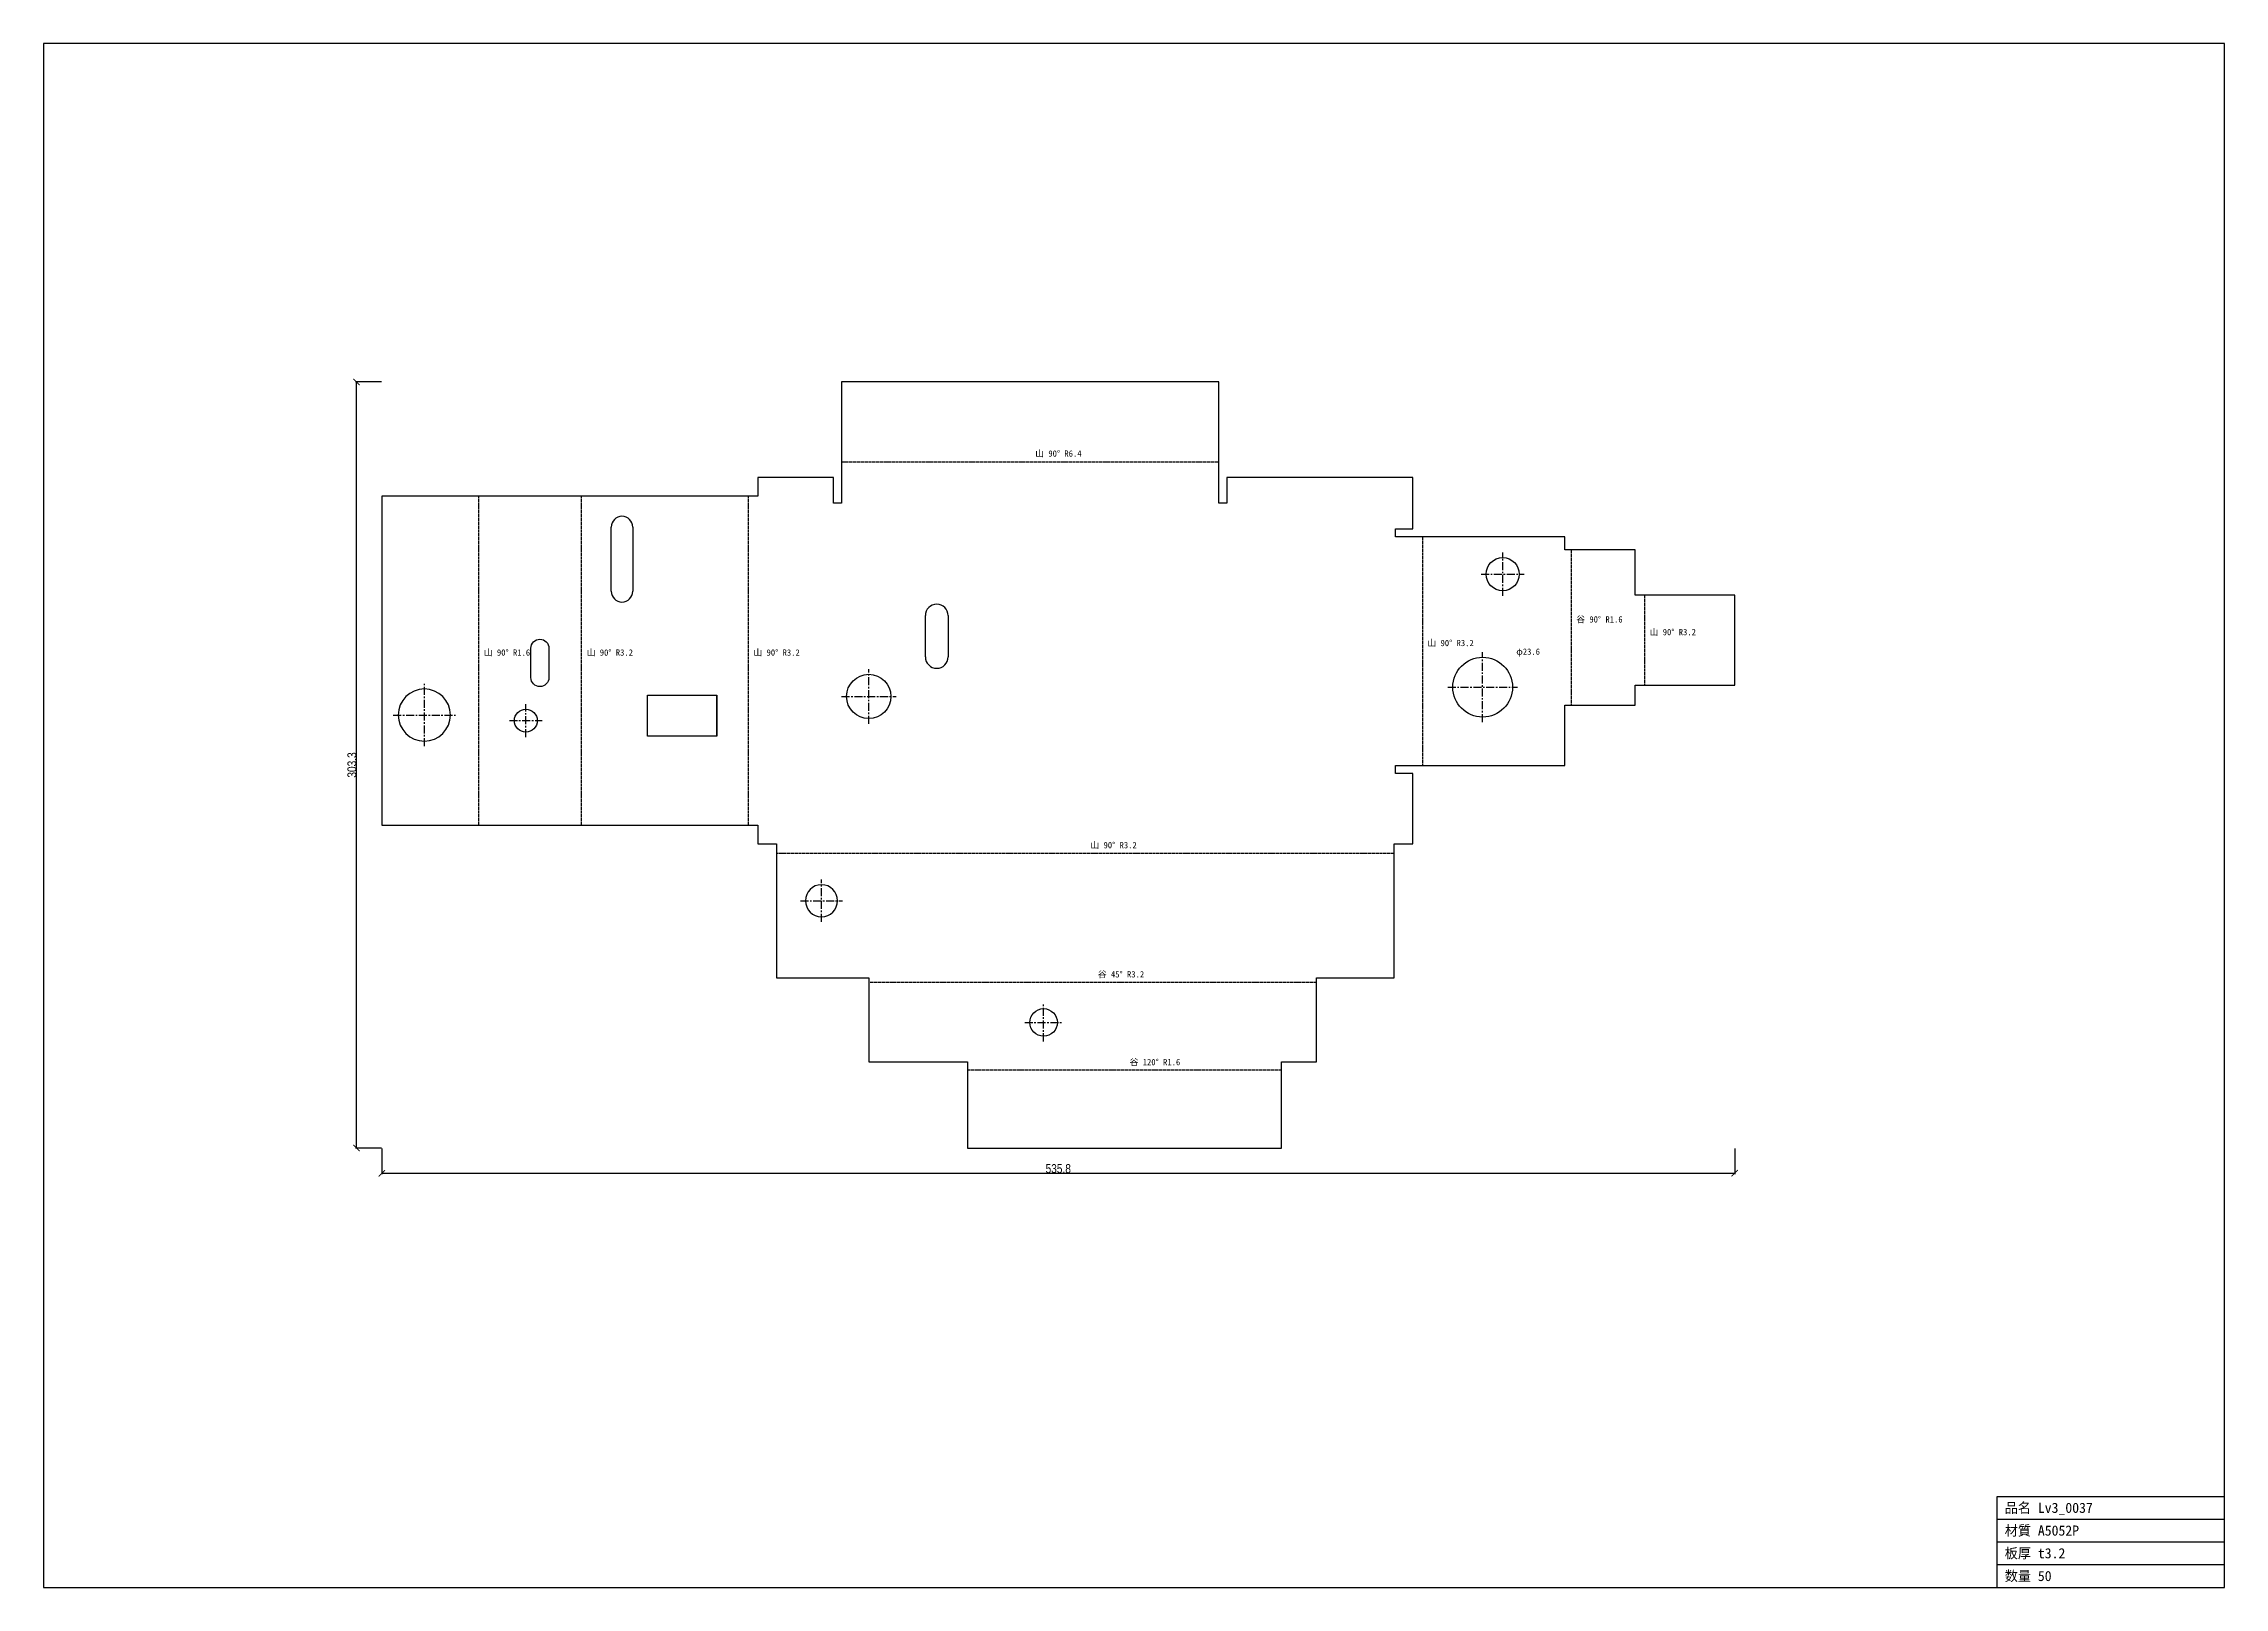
# Model space of a CAD drawing. Header units: millimetres. Extents: x -283 to 581, y -294 to 317.
import ezdxf

# ---------------------------------------------------------------- set-up
doc = ezdxf.new("R2010")
doc.units = ezdxf.units.MM
doc.linetypes.add('CENTER', pattern=[5.08, 3.175, -0.635, 0.635, -0.635])
doc.linetypes.add('DASHED', pattern=[1.524, 1.27, -0.254])
for name, color, linetype in [('1', 7, 'Continuous'), ('10', 7, 'Continuous'), ('15', 7, 'Continuous'), ('4', 7, 'Continuous'), ('7', 7, 'Continuous'), ('9', 7, 'Continuous')]:
    doc.layers.add(name, color=color, linetype=linetype)
doc.styles.add('OpenSansCondensed-Light', font='OpenSansCondensed-Light.ttf')
doc.dimstyles.new('EZDXF', dxfattribs={"dimtxt": 0.25, "dimasz": 0.175, "dimexe": 0.375, "dimexo": 0.125, "dimgap": 0.1, "dimtad": 1, "dimlfac": 100, "dimzin": 12, "dimdsep": 46, "dimtxsty": 'OpenSansCondensed-Light', "dimblk": 'ARCHTICK', "dimcen": 2.5, "dimazin": 3, "dimtfac": 0.5, "dimtmove": 2, "dimatfit": 3})

# ---------------------------------------------------------------- blocks, each defined once
blk = doc.blocks.new('HOLE_D10_95')
blk.add_circle((0, 0), 5.47)
blk = doc.blocks.new('HOLE_D23_64')
blk.add_circle((0, 0), 11.82)
blk = doc.blocks.new('_ARCHTICK')
at = {"color": 0, "linetype": 'BYBLOCK', "const_width": 0.15}
blk.add_lwpolyline([(-0.5, -0.5), (0.5, 0.5)], dxfattribs=at)

msp = doc.modelspace()

# ---------------------------------------------------------------- linework, layer by layer
at = {"layer": '1', "color": 7, "linetype": 'CONTINUOUS'}
for p, q in [((-58.11, 100.02), (-58.11, 125.43)), ((-49.56, 125.43), (-49.56, 100.02)), ((66.33, 74), (66.33, 90.35)), ((75.33, 90.35), (75.33, 74)), ((-43.78, 51.7), (-43.78, 58.88)), ((-43.78, 58.88), (-16.22, 58.88)), ((-16.22, 58.88), (-16.22, 42.61)), ((-16.22, 42.61), (-16.22, 58.88)), ((-43.78, 51.41), (-43.78, 51.7)), ((-43.78, 50.86), (-43.78, 51.41)), ((-43.78, 42.61), (-43.78, 50.86)), ((-16.22, 42.61), (-43.78, 42.61))]:
    msp.add_line(p, q, dxfattribs=at)
msp.add_lwpolyline([(43.99, -86.33), (83, -86.33), (83, -120.46), (207.45, -120.46), (207.45, -86.33), (221.28, -86.33), (221.28, -53.02), (252, -53.02), (252, 0), (259.4, 0), (259.4, 27.85), (252.5, 27.85), (252.5, 31.05), (319.62, 31.05), (319.62, 54.88), (347.41, 54.88), (347.41, 62.76), (386.88, 62.76), (386.88, 98.44), (347.41, 98.44), (347.41, 116.38), (319.62, 116.38), (319.62, 121.5), (252.5, 121.5), (252.5, 124.7), (259.4, 124.7), (259.4, 145.01), (185.76, 145.01), (185.76, 134.91), (182.56, 134.91), (182.56, 182.89), (33.11, 182.89), (33.11, 134.91), (29.91, 134.91), (29.91, 145.01), (0, 145.01), (0, 137.61), (-148.95, 137.61), (-148.95, 7.4), (0, 7.4), (0, 0), (7.4, 0), (7.4, -53.02), (43.99, -53.02)], close=True, dxfattribs=at)
msp.add_lwpolyline([(-89.92, 65.84), (-89.92, 77.41, -1), (-82.74, 77.41), (-82.74, 65.84, -1)], format="xyb", close=True, dxfattribs=at)
for centre, radius in [((295, 106.78), 6.56), ((43.91, 58.35), 8.79), ((-91.91, 48.78), 4.52)]:
    msp.add_circle(centre, radius, dxfattribs=at)
for centre, radius, start, end in [((-53.83, 125.43), 4.27, 0, 180), ((-53.83, 100.02), 4.27, 180, 0), ((70.83, 90.35), 4.5, 0, 180), ((70.83, 74), 4.5, 180, 0), ((-132.1, 50.99), 10.33, 0, 180), ((-132.1, 50.99), 10.33, 180, 0), ((25.18, -22.53), 6.35, 0, 180), ((25.18, -22.53), 6.35, 180, 0)]:
    msp.add_arc(centre, radius, start, end, dxfattribs=at)
at = {"layer": '10', "color": 1, "linetype": 'CENTER'}
for p, q in [((295, 98.22), (295, 115.34)), ((286.44, 106.78), (303.56, 106.78)), ((43.91, 47.55), (43.91, 69.14)), ((287.06, 48.21), (287.06, 75.85)), ((-132.1, 38.66), (-132.1, 63.32)), ((273.24, 62.03), (300.88, 62.03)), ((-91.91, 42.26), (-91.91, 55.3)), ((33.12, 58.35), (54.71, 58.35)), ((-144.43, 50.99), (-119.77, 50.99)), ((-98.43, 48.78), (-85.39, 48.78)), ((25.18, -30.88), (25.18, -14.18)), ((16.83, -22.53), (33.53, -22.53)), ((113.16, -78.21), (113.16, -63.26)), ((105.68, -70.73), (120.63, -70.73))]:
    msp.add_line(p, q, dxfattribs=at)
at = {"layer": '4', "color": 4, "linetype": 'DASHED'}
for p, q in [((33.11, 151.29), (182.56, 151.29)), ((-110.56, 7.4), (-110.56, 137.61)), ((-69.83, 7.4), (-69.83, 137.61)), ((-3.77, 7.4), (-3.77, 137.61)), ((263.17, 121.5), (263.17, 31.05)), ((322.13, 116.38), (322.13, 54.88)), ((351.18, 98.44), (351.18, 62.76)), ((252, -3.77), (7.4, -3.77)), ((132.63, -54.91), (43.99, -54.91)), ((221.28, -54.91), (132.63, -54.91)), ((207.45, -89.68), (83, -89.68))]:
    msp.add_line(p, q, dxfattribs=at)
at = {"layer": '9', "color": 7, "linetype": 'CONTINUOUS'}
for p, q in [((580.84, 316.85), (-282.9, 316.85)), ((-282.9, 316.85), (-282.9, -294.41)), ((580.84, -294.41), (580.84, 316.85)), ((490.84, -294.41), (490.84, -258.41)), ((490.84, -258.41), (580.84, -258.41)), ((490.84, -267.41), (580.84, -267.41)), ((490.84, -276.41), (580.84, -276.41)), ((490.84, -285.41), (580.84, -285.41)), ((-282.9, -294.41), (580.84, -294.41))]:
    msp.add_line(p, q, dxfattribs=at)

# ---------------------------------------------------------------- block references
at = {"layer": '1', "color": 7, "linetype": 'CONTINUOUS'}
for name, p in [('HOLE_D23_64', (287.06, 62.03)), ('HOLE_D10_95', (113.16, -70.73))]:
    msp.add_blockref(name, p, dxfattribs=at)

# ---------------------------------------------------------------- texts
at = {"layer": '7', "color": 2}
for s, height, p in [('山 90° R6.4', 2.5, (109.84, 153.29)), ('谷 90° R1.6', 2.5, (324.13, 87.63)), ('山 90° R3.2', 2.5, (265.17, 78.27)), ('山 90° R3.2', 2.5, (353.18, 82.6)), ('山 90° R1.6', 2.5, (-108.56, 74.5)), ('山 90° R3.2', 2.5, (-67.83, 74.5)), ('山 90° R3.2', 2.5, (-1.77, 74.5)), ('φ23.6', 2.5, (300.38, 74.85)), ('山 90° R3.2', 2.5, (131.7, -1.77)), ('谷 45° R3.2', 2.5, (134.63, -52.91)), ('谷 120° R1.6', 2.5, (147.22, -87.68)), ('品名 Lv3_0037', 4, (493.84, -264.91)), ('材質 A5052P', 4, (493.84, -273.91)), ('板厚 t3.2', 4, (493.84, -282.91)), ('数量 50', 4, (493.84, -291.91))]:
    msp.add_text(s, height=height, dxfattribs=at).set_placement(p)

# ---------------------------------------------------------------- dimensions: what is measured, and where the dimension line sits
at = {"layer": '15', "color": 2}
msp.add_linear_dim(base=(-158.9463, -120.4574), p1=(-148.9463, -120.4574), p2=(-148.9463, 182.8897), angle=90, dimstyle='EZDXF', override={"dimtxt": 3.5, "dimasz": 2.5, "dimdec": 1, "dimlfac": 1}, dxfattribs=at).render()
msp.add_linear_dim(base=(-148.95, -130.46), p1=(-148.95, -120.46), p2=(386.88, -120.46), dimstyle='EZDXF', override={"dimtxt": 3.5, "dimasz": 2.5, "dimdec": 1, "dimlfac": 1}, dxfattribs=at).render()

doc.saveas('drawing.dxf')
